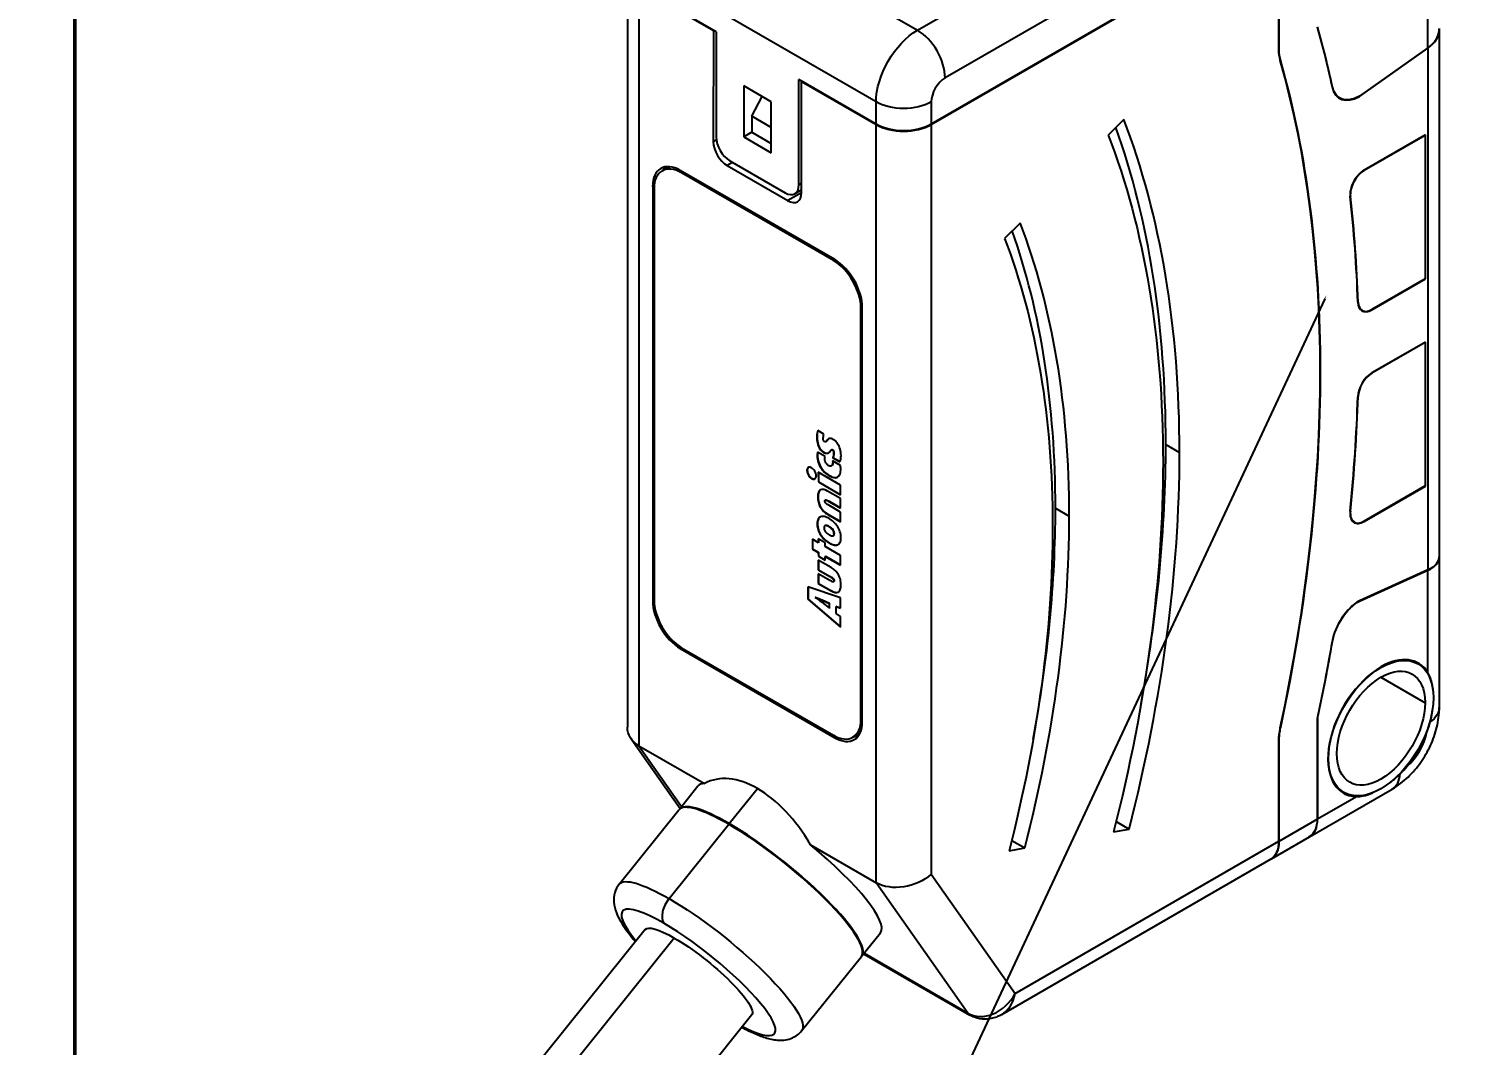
# Model space of a CAD drawing. Header units: millimetres. Extents: x -383313 to -161684, y -117025 to 99224.
# Drawn here: x -329335.4 to -329261.8, y 32424.1 to 32476.2 of the extents above; entities that cross this region are included whole.
import ezdxf
from ezdxf import colors
from ezdxf.entities.mleader import LeaderData, LeaderLine
from ezdxf.math import Vec2, Vec3

# ---------------------------------------------------------------- set-up
doc = ezdxf.new("R2010")
doc.units = ezdxf.units.MM
doc.header["$MEASUREMENT"] = 0
doc.layers.get('Defpoints').update_dxf_attribs({"color": 31})
for name, color, linetype in [('001__КОНСТРУКТИВ__размеры внутр.', 7, 'Continuous'), ('PV-2BB', 7, 'Continuous'), ('Робот', 30, 'Continuous')]:
    doc.layers.add(name, color=color, linetype=linetype)
doc.styles.add('PSTUDIO', font='arial.ttf')
doc.dimstyles.new('PS_TICK', dxfattribs={"dimscale": 100, "dimtxt": 2.5, "dimasz": 1, "dimexe": 2, "dimexo": 2, "dimgap": 1, "dimtad": 1, "dimdec": 0, "dimzin": 0, "dimdsep": 46, "dimtxsty": 'PSTUDIO', "dimblk": 'ARCHTICK', "dimcen": 2, "dimdle": 1.5, "dimse1": 1, "dimse2": 1, "dimadec": 0, "dimazin": 0, "dimtfac": 1, "dimtdec": 0, "dimtix": 1, "dimtmove": 1, "dimatfit": 3, "dimldrblk": 'ARCHTICK', "dimfxl": 1, "dimtolj": 1, "dimtzin": 0, "dimarcsym": 0})

# ---------------------------------------------------------------- blocks, each defined once
blk = doc.blocks.new('_ArchTick')
at = {"color": 0, "linetype": 'ByBlock', "const_width": 0.15}
blk.add_lwpolyline([(-0.5, -0.5), (0.5, 0.5)], dxfattribs=at)
blk = doc.blocks.new('*D251')
at = {"layer": '001__КОНСТРУКТИВ__размеры внутр.', "color": 0, "linetype": 'ByBlock', "lineweight": -2, "ltscale": 100, "transparency": 16777216}
for p, q in [((-329342.686, 32909.377), (-329342.686, 32129.355)), ((-328142.686, 32909.377), (-328142.686, 32129.355)), ((-327992.686, 32329.355), (-329492.686, 32329.355))]:
    blk.add_line(p, q, dxfattribs=at)
at = {"layer": 'Defpoints', "color": 0, "ltscale": 100, "transparency": 16777216}
for p in [(-329342.686, 33109.377), (-328142.686, 33109.377), (-329342.686, 32329.355)]:
    blk.add_point(p, dxfattribs=at)
at = {"layer": '001__КОНСТРУКТИВ__размеры внутр.', "color": 0, "lineweight": -2, "ltscale": 100, "transparency": 16777216, "xscale": 100, "yscale": 100, "zscale": 100, "rotation": 180}
blk.add_blockref('_ArchTick', (-329342.686, 32329.355), dxfattribs=at)
at = {"layer": '001__КОНСТРУКТИВ__размеры внутр.', "color": 0, "lineweight": -2, "ltscale": 100, "transparency": 16777216, "xscale": 100, "yscale": 100, "zscale": 100}
blk.add_blockref('_ArchTick', (-328142.686, 32329.355), dxfattribs=at)
at = {"layer": '001__КОНСТРУКТИВ__размеры внутр.', "color": 0, "ltscale": 100, "transparency": 16777216, "insert": (-328742.686, 32556.998), "char_height": 250, "attachment_point": 5, "style": 'PSTUDIO'}
blk.add_mtext('\\A1;1200', dxfattribs=at)
blk = doc.blocks.new('Робот ABB IRB660_3.15 (сверху)')
at = {"layer": 'Робот'}
blk.add_circle((0, 0), 3150, dxfattribs=at)
blk = doc.blocks.new('*U231')
at = {"layer": 'PV-2BB'}
for p, q in [((1321.006, 74.7, 1395.706), (1313.102, 66.796, 1379.898)), ((1324.149, 68.83, 1392.979), (1321.283, 74.563, 1395.846)), ((1322.783, 74.563, 1397.346), (1325.649, 68.83, 1394.479)), ((1321.046, 74.326, 1395.372), (1313.116, 66.396, 1379.512)), ((1321.046, 74.326, 1395.372), (1321.946, 72.527, 1394.473)), ((1321.983, 72.463, 1394.446), (1321.049, 74.33, 1395.379)), ((1321.946, 72.527, 1394.473), (1320.782, 71.364, 1392.146)), ((1321.946, 72.527, 1394.473), (1321.952, 72.524, 1394.476)), ((1321.983, 72.463, 1394.446), (1320.883, 71.363, 1392.246)), ((1319.216, 71.996, 1391.212), (1314.883, 67.663, 1382.546)), ((1319.216, 71.946, 1391.162), (1314.916, 67.646, 1382.562)), ((1319.253, 71.978, 1391.231), (1319.216, 71.996, 1391.212)), ((1319.549, 71.987, 1391.536), (1319.724, 71.9, 1391.623)), ((1321.749, 67.93, 1389.679), (1319.883, 71.663, 1391.546)), ((1321.716, 67.946, 1389.662), (1319.883, 71.613, 1391.496)), ((1319.916, 71.596, 1391.512), (1319.883, 71.613, 1391.496)), ((1321.916, 71.396, 1393.312), (1321.383, 70.863, 1392.246)), ((1322.249, 70.73, 1392.979), (1321.916, 71.396, 1393.312)), ((1320.855, 71.327, 1392.183), (1320.782, 71.364, 1392.146)), ((1320.782, 70.864, 1391.646), (1321.516, 69.397, 1390.913)), ((1320.916, 70.797, 1391.713), (1320.782, 70.864, 1391.646)), ((1320.883, 70.863, 1391.746), (1321.549, 69.53, 1391.079)), ((1321.383, 70.863, 1392.246), (1321.716, 70.196, 1391.912)), ((1321.583, 70.763, 1392.346), (1321.383, 70.863, 1392.246)), ((1321.749, 70.93, 1392.679), (1321.582, 70.764, 1392.346)), ((1321.582, 70.764, 1392.346), (1321.816, 70.296, 1392.112)), ((1321.716, 70.196, 1391.912), (1322.249, 70.73, 1392.979)), ((1321.749, 70.93, 1392.679), (1322.139, 70.951, 1393.09)), ((1321.983, 70.463, 1392.446), (1321.749, 70.93, 1392.679)), ((1321.849, 69.23, 1391.079), (1323.012, 70.394, 1393.406)), ((1321.883, 69.363, 1391.246), (1322.983, 70.463, 1393.446)), ((1323.916, 68.596, 1392.512), (1322.983, 70.463, 1393.446)), ((1323.019, 70.39, 1393.409), (1323.012, 70.394, 1393.406)), ((1323.012, 70.394, 1393.406), (1323.913, 68.593, 1392.506)), ((1321.849, 69.23, 1391.079), (1321.516, 69.397, 1390.913)), ((1321.88, 69.261, 1391.141), (1321.716, 69.343, 1391.059)), ((1321.949, 69.33, 1391.279), (1321.883, 69.363, 1391.246)), ((1323.916, 68.596, 1392.512), (1324.149, 68.83, 1392.979)), ((1325.649, 68.83, 1394.479), (1334.643, 64.333, 1398.976)), ((1315.983, 60.663, 1376.646), (1323.913, 68.593, 1392.506)), ((1323.919, 68.59, 1392.509), (1323.916, 68.596, 1392.512)), ((1321.716, 67.946, 1389.662), (1321.749, 67.93, 1389.679)), ((1325.149, 67.83, 1392.979), (1324.916, 67.596, 1392.512)), ((1334.643, 63.333, 1397.976), (1325.649, 67.83, 1393.479)), ((1314.916, 67.646, 1382.562), (1314.883, 67.663, 1382.546)), ((1324.913, 67.593, 1392.506), (1317.072, 59.752, 1376.824)), ((1324.916, 67.596, 1392.512), (1324.909, 67.6, 1392.509)), ((1324.913, 67.593, 1392.506), (1333.313, 63.393, 1396.706)), ((1334.243, 62.933, 1397.176), (1324.916, 67.596, 1392.512)), ((1313.048, 66.611, 1379.658), (1313.206, 64.995, 1378.201)), ((1314.883, 66.663, 1381.546), (1316.749, 62.93, 1379.679)), ((1314.916, 66.646, 1381.562), (1314.883, 66.663, 1381.546)), ((1314.916, 66.646, 1381.562), (1316.749, 62.98, 1379.729)), ((1317.416, 62.646, 1380.062), (1321.716, 66.946, 1388.662)), ((1317.416, 62.596, 1380.012), (1321.749, 66.93, 1388.679)), ((1321.749, 66.93, 1388.679), (1321.716, 66.946, 1388.662)), ((1313.116, 66.396, 1379.512), (1313.908, 64.813, 1378.721)), ((1313.116, 66.396, 1379.512), (1313.254, 64.987, 1378.241)), ((1319.727, 66.303, 1386.03), (1319.654, 66.451, 1386.105)), ((1311.308, 64.358, 1375.666), (1301.859, 65.907, 1367.766)), ((1319.047, 66.058, 1385.106), (1319.041, 66.062, 1385.102)), ((1319.229, 66.004, 1385.232), (1319.127, 65.901, 1385.028)), ((1319.127, 65.901, 1385.028), (1319.394, 65.366, 1384.76)), ((1319.133, 65.898, 1385.031), (1319.127, 65.901, 1385.028)), ((1319.232, 65.997, 1385.229), (1319.133, 65.898, 1385.031)), ((1319.133, 65.898, 1385.031), (1319.398, 65.369, 1384.767)), ((1319.496, 65.468, 1384.965), (1319.229, 66.004, 1385.232)), ((1319.515, 66.044, 1385.559), (1319.424, 66.226, 1385.65)), ((1319.536, 66.113, 1385.649), (1319.53, 66.116, 1385.646)), ((1319.641, 65.895, 1385.535), (1319.728, 65.719, 1385.448)), ((1319.647, 65.891, 1385.538), (1319.641, 65.895, 1385.535)), ((1319.647, 65.891, 1385.538), (1319.733, 65.721, 1385.453)), ((1319.693, 66.181, 1385.874), (1319.686, 66.184, 1385.87)), ((1319.707, 65.997, 1385.703), (1319.7, 66, 1385.7)), ((1319.069, 65.583, 1384.652), (1319.062, 65.587, 1384.648)), ((1319.113, 65.507, 1384.62), (1319.254, 65.226, 1384.48)), ((1319.12, 65.504, 1384.624), (1319.113, 65.507, 1384.62)), ((1319.12, 65.504, 1384.624), (1319.257, 65.229, 1384.486)), ((1319.356, 65.328, 1384.684), (1319.201, 65.638, 1384.839)), ((1319.539, 65.831, 1385.37), (1319.532, 65.834, 1385.366)), ((1319.7, 65.673, 1385.374), (1319.606, 65.862, 1385.468)), ((1311.746, 63.743, 1375.489), (1302.297, 65.292, 1367.59)), ((1311.311, 65.305, 1376.616), (1313.171, 65, 1378.171)), ((1318.42, 65.41, 1383.83), (1318.318, 65.308, 1383.626)), ((1318.318, 65.308, 1383.626), (1318.389, 65.164, 1383.554)), ((1318.324, 65.305, 1383.629), (1318.318, 65.308, 1383.626)), ((1318.423, 65.404, 1383.827), (1318.324, 65.305, 1383.629)), ((1318.324, 65.305, 1383.629), (1318.396, 65.161, 1383.557)), ((1318.389, 65.164, 1383.554), (1318.35, 65.124, 1383.474)), ((1318.396, 65.161, 1383.557), (1318.356, 65.121, 1383.477)), ((1318.396, 65.161, 1383.557), (1318.389, 65.164, 1383.554)), ((1318.492, 65.266, 1383.758), (1318.42, 65.41, 1383.83)), ((1318.531, 65.306, 1383.837), (1318.492, 65.266, 1383.758)), ((1318.498, 65.263, 1383.762), (1318.492, 65.266, 1383.758)), ((1318.534, 65.299, 1383.834), (1318.498, 65.263, 1383.762)), ((1318.613, 65.142, 1383.755), (1318.531, 65.306, 1383.837)), ((1318.574, 65.103, 1383.676), (1318.613, 65.142, 1383.755)), ((1318.674, 65.48, 1384.155), (1318.667, 65.484, 1384.151)), ((1318.793, 65.321, 1384.115), (1318.787, 65.325, 1384.111)), ((1318.957, 65.393, 1384.35), (1319.111, 65.083, 1384.195)), ((1318.963, 65.39, 1384.353), (1318.957, 65.393, 1384.35)), ((1318.963, 65.39, 1384.353), (1319.115, 65.087, 1384.202)), ((1319.214, 65.186, 1384.399), (1319.073, 65.467, 1384.54)), ((1319.111, 65.083, 1384.195), (1319.214, 65.186, 1384.399)), ((1319.254, 65.226, 1384.48), (1319.356, 65.328, 1384.684)), ((1319.394, 65.366, 1384.76), (1319.496, 65.468, 1384.965)), ((1313.185, 64.998, 1378.183), (1313.766, 64.903, 1378.669)), ((1317.841, 64.994, 1382.835), (1317.711, 64.864, 1382.575)), ((1317.711, 64.864, 1382.575), (1318.01, 63.982, 1381.992)), ((1317.718, 64.86, 1382.578), (1317.711, 64.864, 1382.575)), ((1317.845, 64.988, 1382.833), (1317.718, 64.86, 1382.578)), ((1317.718, 64.86, 1382.578), (1318.014, 63.986, 1382.001)), ((1318.318, 64.29, 1382.608), (1317.841, 64.994, 1382.835)), ((1318.167, 64.942, 1383.109), (1318.065, 64.84, 1382.904)), ((1318.065, 64.84, 1382.904), (1318.219, 64.531, 1382.75)), ((1318.071, 64.836, 1382.908), (1318.065, 64.84, 1382.904)), ((1318.17, 64.935, 1383.106), (1318.071, 64.836, 1382.908)), ((1318.071, 64.836, 1382.908), (1318.226, 64.528, 1382.753)), ((1318.307, 64.662, 1382.969), (1318.167, 64.942, 1383.109)), ((1318.309, 65.085, 1383.394), (1318.207, 64.982, 1383.189)), ((1318.207, 64.982, 1383.189), (1318.347, 64.702, 1383.049)), ((1318.214, 64.979, 1383.192), (1318.207, 64.982, 1383.189)), ((1318.313, 65.078, 1383.391), (1318.214, 64.979, 1383.192)), ((1318.214, 64.979, 1383.192), (1318.354, 64.698, 1383.052)), ((1318.464, 64.776, 1383.239), (1318.309, 65.085, 1383.394)), ((1318.35, 65.124, 1383.474), (1318.431, 64.961, 1383.392)), ((1318.356, 65.121, 1383.477), (1318.35, 65.124, 1383.474)), ((1318.356, 65.121, 1383.477), (1318.435, 64.964, 1383.399)), ((1318.431, 64.961, 1383.392), (1318.471, 65, 1383.472)), ((1318.471, 65, 1383.472), (1318.657, 64.629, 1383.286)), ((1318.478, 64.997, 1383.475), (1318.471, 65, 1383.472)), ((1318.478, 64.997, 1383.475), (1318.66, 64.632, 1383.293)), ((1318.759, 64.731, 1383.491), (1318.574, 65.103, 1383.676)), ((1318.842, 65.065, 1383.907), (1318.835, 65.069, 1383.904)), ((1318.878, 65.072, 1383.95), (1318.872, 65.075, 1383.947)), ((1325.493, 64.952, 1390.446), (1325.049, 65.072, 1390.121)), ((1317.87, 64.745, 1382.615), (1317.864, 64.748, 1382.612)), ((1317.951, 64.599, 1382.55), (1317.864, 64.748, 1382.612)), ((1317.957, 64.596, 1382.553), (1317.87, 64.745, 1382.615)), ((1317.932, 64.58, 1382.512), (1318.008, 64.383, 1382.391)), ((1318.053, 64.428, 1382.481), (1317.951, 64.599, 1382.55)), ((1317.957, 64.596, 1382.553), (1317.951, 64.599, 1382.55)), ((1318.06, 64.425, 1382.485), (1317.957, 64.596, 1382.553)), ((1318.008, 64.383, 1382.391), (1318.053, 64.428, 1382.481)), ((1318.015, 64.38, 1382.395), (1318.06, 64.425, 1382.485)), ((1318.06, 64.425, 1382.485), (1318.053, 64.428, 1382.481)), ((1318.226, 64.528, 1382.753), (1318.219, 64.531, 1382.75)), ((1318.354, 64.698, 1383.052), (1318.347, 64.702, 1383.049)), ((1318.365, 64.579, 1382.944), (1318.358, 64.582, 1382.941)), ((1318.657, 64.629, 1383.286), (1318.759, 64.731, 1383.491)), ((1312.063, 64.251, 1376.313), (1313.923, 63.946, 1377.868)), ((1318.015, 64.38, 1382.395), (1318.008, 64.383, 1382.391)), ((1318.01, 63.982, 1381.992), (1318.12, 64.092, 1382.211)), ((1318.078, 64.202, 1382.28), (1318.149, 64.273, 1382.423)), ((1318.12, 64.092, 1382.211), (1318.078, 64.202, 1382.28)), ((1318.149, 64.273, 1382.423), (1318.208, 64.18, 1382.388)), ((1318.156, 64.27, 1382.426), (1318.149, 64.273, 1382.423)), ((1318.156, 64.27, 1382.426), (1318.211, 64.183, 1382.393)), ((1318.208, 64.18, 1382.388), (1318.318, 64.29, 1382.608)), ((1328.455, 64.156, 1392.611), (1328.011, 64.275, 1392.286)), ((1313.938, 63.934, 1377.873), (1313.928, 63.936, 1377.864)), ((1313.938, 63.943, 1377.881), (1314.818, 63.799, 1378.617)), ((1332, 62.08, 1394.08), (1333.313, 63.393, 1396.706)), ((1332.006, 62.077, 1394.083), (1333.319, 63.39, 1396.709)), ((1312.341, 61.534, 1373.875), (1302.892, 63.083, 1365.976)), ((1316.786, 62.911, 1379.698), (1316.749, 62.93, 1379.679)), ((1317.083, 62.606, 1379.689), (1317.257, 62.519, 1379.776)), ((1317.416, 62.646, 1380.062), (1317.449, 62.63, 1380.079)), ((1315.19, 62.248, 1377.438), (1315.983, 60.663, 1376.646)), ((1331.906, 61.929, 1393.835), (1331.909, 61.923, 1393.832)), ((1332.003, 62.083, 1394.087), (1332.006, 62.077, 1394.083)), ((1323.149, 61.33, 1384.479), (1323.316, 60.996, 1384.312)), ((1332.574, 60.726, 1393.3), (1332.578, 60.717, 1393.296)), ((1313.083, 60.464, 1373.547), (1314.943, 60.159, 1375.102)), ((1316.279, 57.64, 1373.919), (1315.983, 60.663, 1376.646)), ((1332.561, 60.531, 1393.092), (1332.595, 60.464, 1393.059)), ((1334.715, 59.395, 1394.11), (1335.919, 60.599, 1396.517)), ((1314.958, 60.157, 1375.114), (1315.538, 60.061, 1375.599)), ((1315.013, 60.147, 1375.161), (1316.298, 57.579, 1373.876)), ((1315.026, 60.145, 1375.172), (1316.279, 57.64, 1373.919)), ((1325.816, 59.996, 1385.812), (1325.983, 59.663, 1385.646)), ((1332.962, 60.134, 1393.096), (1332.965, 60.128, 1393.093)), ((1332.965, 60.128, 1393.093), (1334.712, 59.392, 1394.104)), ((1334.715, 59.395, 1394.11), (1332.968, 60.131, 1393.099)), ((1317.072, 59.752, 1376.824), (1317.344, 56.982, 1374.326)), ((1334.712, 59.392, 1394.104), (1329.254, 53.934, 1383.188)), ((1335.118, 59.384, 1394.502), (1329.595, 53.861, 1383.456)), ((1331.758, 59.244, 1391.003), (1331.755, 59.251, 1391.006)), ((1332.273, 59.273, 1391.546), (1332.276, 59.266, 1391.542)), ((1333.749, 58.53, 1392.279), (1332.276, 59.266, 1391.542)), ((1333.759, 58.53, 1392.289), (1332.28, 59.27, 1391.549)), ((1335.106, 59.373, 1394.479), (1335.108, 59.375, 1394.483)), ((1318.73, 58.585, 1377.315), (1319.043, 58.331, 1377.374)), ((1318.885, 58.646, 1377.531), (1319.043, 58.331, 1377.374)), ((1333.749, 58.53, 1392.279), (1332.249, 57.03, 1389.279)), ((1332.253, 57.023, 1389.276), (1333.759, 58.53, 1392.289)), ((1333.746, 58.536, 1392.282), (1333.749, 58.53, 1392.279)), ((1333.749, 58.53, 1392.279), (1333.753, 58.533, 1392.286)), ((1329.386, 57.966, 1387.352), (1329.389, 57.96, 1387.349)), ((1330.777, 57.839, 1388.616), (1330.774, 57.846, 1388.62)), ((1330.788, 58.006, 1388.794), (1330.792, 57.999, 1388.791)), ((1330.958, 57.676, 1388.633), (1330.961, 57.669, 1388.63)), ((1330.958, 57.676, 1388.633), (1330.964, 57.672, 1388.636)), ((1330.961, 57.669, 1388.63), (1332.253, 57.023, 1389.276)), ((1332.249, 57.03, 1389.279), (1330.964, 57.672, 1388.636)), ((1323.383, 53.756, 1377.139), (1316.874, 57.01, 1373.884)), ((1317.344, 56.982, 1374.326), (1323.716, 53.796, 1377.512)), ((1320.817, 56.89, 1377.707), (1321.13, 56.636, 1377.766)), ((1320.973, 56.951, 1377.924), (1321.13, 56.636, 1377.766)), ((1329.804, 57.012, 1386.816), (1329.801, 57.018, 1386.819)), ((1330.294, 57.012, 1387.306), (1330.298, 57.006, 1387.303)), ((1331.583, 56.363, 1387.946), (1330.298, 57.006, 1387.303)), ((1331.593, 56.363, 1387.956), (1330.301, 57.009, 1387.31)), ((1332.249, 57.03, 1389.279), (1332.253, 57.023, 1389.276)), ((1331.583, 56.363, 1387.946), (1330.083, 54.863, 1384.946)), ((1330.086, 54.856, 1384.942), (1331.593, 56.363, 1387.956)), ((1331.579, 56.37, 1387.949), (1331.583, 56.363, 1387.946)), ((1331.583, 56.363, 1387.946), (1331.586, 56.366, 1387.952)), ((1328.463, 55.958, 1384.421), (1328.466, 55.952, 1384.418)), ((1328.423, 55.766, 1384.189), (1328.419, 55.773, 1384.192)), ((1328.603, 55.603, 1384.206), (1328.606, 55.596, 1384.202)), ((1328.603, 55.603, 1384.206), (1328.61, 55.6, 1384.209)), ((1328.606, 55.596, 1384.202), (1330.086, 54.856, 1384.942)), ((1330.083, 54.863, 1384.946), (1328.61, 55.6, 1384.209)), ((1323.716, 53.796, 1377.512), (1324.766, 54.846, 1379.611)), ((1323.723, 53.793, 1377.516), (1324.772, 54.842, 1379.615)), ((1324.769, 54.849, 1379.618), (1324.772, 54.842, 1379.615)), ((1324.943, 54.962, 1379.905), (1324.944, 54.959, 1379.903)), ((1326.773, 54.92, 1381.693), (1326.776, 54.914, 1381.69)), ((1327.684, 54.856, 1382.54), (1327.687, 54.85, 1382.537)), ((1327.687, 54.85, 1382.537), (1329.25, 53.931, 1383.181)), ((1329.254, 53.934, 1383.188), (1327.691, 54.853, 1382.544)), ((1330.083, 54.863, 1384.946), (1330.086, 54.856, 1384.942)), ((1325.693, 54.383, 1380.076), (1324.643, 53.333, 1377.976)), ((1325.699, 54.379, 1380.078), (1324.649, 53.33, 1377.979)), ((1325.696, 54.385, 1380.081), (1325.699, 54.379, 1380.078)), ((1324.309, 53.292, 1377.602), (1323.389, 53.752, 1377.142)), ((1323.723, 53.793, 1377.516), (1324.643, 53.333, 1377.976)), ((1325.476, 53.776, 1379.252), (1325.483, 53.763, 1379.246)), ((1329.59, 53.856, 1383.446), (1328.023, 52.289, 1380.312)), ((1328.18, 52.86, 1381.041), (1329.25, 53.931, 1383.181)), ((1329.596, 53.862, 1383.457), (1329.598, 53.864, 1383.462)), ((1327.283, 53.663, 1380.946), (1327.816, 52.596, 1380.412)), ((1324.316, 53.289, 1377.605), (1326.316, 52.289, 1378.605)), ((1324.649, 53.33, 1377.979), (1325.588, 52.86, 1378.448)), ((1325.399, 53.143, 1378.542), (1325.406, 53.13, 1378.535)), ((1328.086, 53.143, 1381.229), (1328.093, 53.13, 1381.222)), ((1325.935, 52.597, 1378.532), (1325.921, 52.604, 1378.525)), ((1328.103, 52.604, 1380.707), (1328.096, 52.597, 1380.693))]:
    blk.add_line(p, q, dxfattribs=at)
at = {"layer": 'PV-2BB', "extrusion": (-0.57735, -0.57735, 0.57735)}
for centre, major_axis, ratio, start_param, end_param in [((1319.549, 71.33, 1390.879), (0, 0.707, 0.707), 0.57735, -0.785398, 0.785398), ((1319.549, 71.28, 1390.829), (0, 0.707, 0.707), 0.57735, -0.785398, 0.785398), ((1319.749, 71.23, 1390.979), (0, 0.707, 0.707), 0.57735, 0.213756, 0.378312), ((1320.949, 71.03, 1391.979), (0, -0.354, -0.354), 0.57735, -2.356194, -0.785398), ((1321.049, 71.03, 1392.079), (0, -0.354, -0.354), 0.57735, -2.356194, -0.785398), ((1321.682, 69.564, 1391.246), (0, -0.354, -0.354), 0.57735, -0.785398, 0.785398), ((1321.716, 69.696, 1391.412), (0, -0.354, -0.354), 0.57735, -0.785398, 0.785398), ((1325.316, 68.496, 1393.812), (0, 0.707, 0.707), 0.57735, -2.356194, -0.785398), ((1324.579, 68.26, 1392.839), (0.707, -0.707), 0.57735, -2.356194, -0.785398), ((1321.383, 67.613, 1388.996), (0, 0.707, 0.707), 0.57735, -2.356194, -0.785398), ((1321.416, 67.596, 1389.012), (0, 0.707, 0.707), 0.57735, -2.356194, -0.785398), ((1325.483, 67.663, 1393.146), (-0.354, 0, -0.354), 0.57735, -2.356194, -0.785398), ((1315.216, 66.996, 1382.212), (0, -0.707, -0.707), 0.57735, -2.356194, -0.785398), ((1315.249, 66.98, 1382.229), (0, -0.707, -0.707), 0.57735, -2.356194, -0.785398), ((1311.825, 62.946, 1374.77), (-0.738, 2.017, 1.279), 0.211325, -0.938882, 0.795399), ((1314.057, 62.58, 1376.636), (-0.886, 2.421, 1.535), 0.211325, -0.938882, 0), ((1314.071, 62.577, 1376.649), (-0.886, 2.421, 1.535), 0.211325, -0.938882, 0.015418), ((1314.071, 62.577, 1376.649), (-0.88, 2.405, 1.524), 0.211325, -0.938882, -0.2028), ((1314.652, 62.482, 1377.134), (-0.886, 2.421, 1.535), 0.211325, -0.242762, 0), ((1313.663, 62.644, 1376.307), (-0.322, -2.125, -2.447), 0.565741, -3.786473, -3.090353), ((1303.483, 71.163, 1374.646), (20.86, 0, 20.86), 0.57735, -0.785398, -0.458058), ((1303.649, 70.83, 1374.479), (20.86, 0, 20.86), 0.57735, -0.785398, -0.436332), ((1312.085, 64.023, 1376.108), (-0.354, 0, -0.354), 0.57735, -1.832596, -0.261799), ((1311.825, 62.946, 1374.77), (0.738, -2.017, -1.279), 0.211325, -0.795399, 2.202711), ((1303.483, 71.163, 1374.646), (23.688, 0, 23.688), 0.57735, -0.785398, -0.455464), ((1303.649, 70.83, 1374.479), (23.688, 0, 23.688), 0.57735, -0.785398, -0.436332), ((1314.057, 62.58, 1376.636), (0.886, -2.421, -1.535), 0.211325, 0, 2.202711), ((1314.071, 62.577, 1376.649), (0.886, -2.421, -1.535), 0.211325, -0.015418, 2.202711), ((1314.071, 62.577, 1376.649), (0.88, -2.405, -1.524), 0.211325, 0.2028, 2.202711), ((1313.663, 62.644, 1376.307), (-0.322, -2.125, -2.447), 0.565741, 1.800592, 2.496712), ((1317.083, 63.313, 1380.396), (0, -0.707, -0.707), 0.57735, -0.785398, 0.785398), ((1317.083, 63.263, 1380.346), (0, -0.707, -0.707), 0.57735, -0.785398, 0.785398), ((1317.283, 63.163, 1380.446), (0, -0.707, -0.707), 0.57735, -0.378312, -0.213756), ((1314.652, 62.482, 1377.134), (0.886, -2.421, -1.535), 0.211325, 0, 1.50659), ((1303.649, 70.83, 1374.479), (27.294, 0, 27.294), 0.57735, -1.060123, -0.510674), ((1303.716, 70.796, 1374.512), (27.231, 0, 27.231), 0.57735, -0.785398, -0.510674), ((1303.649, 70.83, 1374.479), (28.284, 0, 28.284), 0.57735, -0.566036, -0.510674), ((1303.483, 71.163, 1374.646), (20.86, 0, 20.86), 0.57735, -1.019572, -0.785398), ((1303.649, 70.83, 1374.479), (20.86, 0, 20.86), 0.57735, -1.117011, -0.785398), ((1333.302, 60.464, 1393.766), (-0.714, 0, -0.714), 0.57735, -0.566036, 0.785947), ((1303.483, 71.163, 1374.646), (23.688, 0, 23.688), 0.57735, -1.018807, -0.785398), ((1303.649, 70.83, 1374.479), (23.688, 0, 23.688), 0.57735, -1.117011, -0.785398), ((1303.649, 70.83, 1374.479), (28.277, 0, 28.277), 0.57735, -0.748353, -0.661626), ((1303.646, 70.836, 1374.482), (28.284, 0, 28.284), 0.57735, -0.748353, -0.661626), ((1303.649, 70.83, 1374.479), (28.284, 0, 28.284), 0.57735, -0.748353, -0.661626), ((1332.11, 59.1, 1391.209), (-0.361, 0, -0.361), 0.57735, -2.356194, -0.661626), ((1332.106, 59.106, 1391.212), (-0.354, 0, -0.354), 0.57735, -0.775448, -0.661626), ((1332.11, 59.1, 1391.209), (-0.354, 0, -0.354), 0.57735, -2.356194, -0.661626), ((1334.378, 60.059, 1394.437), (0.75, -0.661, 0.088), 0.636966, -0.854246, -0.101831), ((1334.404, 60.084, 1394.488), (0.707, -0.707), 0.57735, -0.032982, -0.018462), ((1303.716, 70.796, 1374.512), (27.231, 0, 27.231), 0.57735, -1.060123, -0.785398), ((1331.131, 57.839, 1388.97), (-0.361, 0, -0.361), 0.57735, -0.748353, 0.785398), ((1331.131, 57.839, 1388.97), (-0.354, 0, -0.354), 0.57735, -0.748353, 0.785398), ((1331.128, 57.846, 1388.973), (-0.354, 0, -0.354), 0.57735, -0.748353, 0), ((1331.128, 57.846, 1388.973), (-0.361, 0, -0.361), 0.57735, 0.013865, 0.785398), ((1317.01, 57.649, 1374.659), (-0.723, -0.025, -0.748), 0.784358, -0.022649, 1.548148), ((1330.131, 56.839, 1386.97), (-0.361, 0, -0.361), 0.57735, -2.356194, -0.822444), ((1330.131, 56.839, 1386.97), (-0.354, 0, -0.354), 0.57735, -2.356194, -0.822444), ((1317.01, 57.649, 1374.659), (-0.277, -0.548, -0.825), 0.703066, 0.240931, 1.026329), ((1303.649, 70.83, 1374.479), (28.277, 0, 28.277), 0.57735, -0.909171, -0.822444), ((1303.649, 70.83, 1374.479), (28.284, 0, 28.284), 0.57735, -0.909171, -0.822444), ((1328.776, 55.766, 1384.542), (-0.361, 0, -0.361), 0.57735, -0.909171, 0.785398), ((1328.773, 55.773, 1384.546), (-0.354, 0, -0.354), 0.57735, -0.775448, 0), ((1328.776, 55.766, 1384.542), (-0.354, 0, -0.354), 0.57735, -0.909171, 0.785398), ((1328.773, 55.773, 1384.546), (-0.361, 0, -0.361), 0.57735, 0.013865, 0.785398), ((1303.649, 70.83, 1374.479), (28.284, 0, 28.284), 0.57735, -1.060123, -1.004761), ((1327.354, 54.516, 1381.87), (-0.714, 0, -0.714), 0.57735, -2.356743, -1.004761), ((1326.749, 53.13, 1379.879), (-1.358, 0, -1.358), 0.57735, -2.356194, 0.301992), ((1323.389, 54.46, 1377.849), (0, -0.707, -0.707), 0.57735, -0.007071, 0.785398), ((1326.743, 53.143, 1379.886), (-1.344, 0, -1.344), 0.57735, -0.780149, 0), ((1326.743, 53.143, 1379.886), (1.344, 0, 1.344), 0.57735, 0, 0.780149), ((1326.749, 53.13, 1379.879), (1.358, 0, 1.358), 0.57735, -0.301992, 0.785398), ((1328.917, 54.597, 1383.514), (0.671, -0.742, -0.071), 0.510483, -0.741134, 0.011282), ((1324.316, 53.996, 1378.312), (0, -0.707, -0.707), 0.57735, -0.007071, 0.785398), ((1326.743, 53.143, 1379.886), (-1.358, 0, -1.358), 0.57735, 0.007366, 0.637352), ((1326.743, 53.143, 1379.886), (1.358, 0, 1.358), 0.57735, -0.637352, -0.007366), ((1326.316, 52.996, 1379.312), (0, -0.707, -0.707), 0.57735, 0, 0.697437), ((1326.749, 53.13, 1379.879), (1.358, 0, 1.358), 0.57735, -1.838105, -1.303488), ((1326.983, 52.663, 1379.646), (0.707, 0, 0.707), 0.57735, -2.102663, -1.03893)]:
    blk.add_ellipse(centre, major_axis=major_axis, ratio=ratio, start_param=start_param, end_param=end_param, dxfattribs=at)
at = {"layer": 'PV-2BB', "extrusion": (0.57735, 0.57735, -0.57735)}
for centre, major_axis, ratio, start_param, end_param in [((1325.149, 68.33, 1393.479), (1.061, 0, 1.061), 0.57735, -2.356194, -0.785398), ((1324.816, 68.496, 1393.312), (-0.707, 0.707), 0.57735, -2.356194, -0.785398), ((1324.583, 68.263, 1392.846), (-0.707, 0.707), 0.57735, -2.356194, -0.785398), ((1324.579, 68.26, 1392.839), (-0.7, 0.7), 0.57735, -2.356194, -0.785398), ((1313.872, 66.152, 1380.024), (0.817, -0.564, 0.252), 0.697902, -3.709731, -2.924333), ((1312.197, 62.885, 1375.081), (-0.886, 2.421, 1.535), 0.211325, 0, 0.938882), ((1303.649, 70.83, 1374.479), (-20.435, 0, -20.435), 0.57735, -2.70526, -2.356194), ((1311.825, 62.946, 1374.77), (-0.517, 1.412, 0.895), 0.211325, 0, 0.938882), ((1312.197, 62.885, 1375.081), (0.886, -2.421, -1.535), 0.211325, -2.202711, 0), ((1303.649, 70.83, 1374.479), (-23.264, 0, -23.264), 0.57735, -2.70526, -2.356194), ((1311.825, 62.946, 1374.77), (0.517, -1.412, -0.895), 0.211325, -2.202711, 0), ((1332.933, 61.613, 1394.547), (0.99, 0, 0.99), 0.57735, -2.630919, -2.356194), ((1333, 61.58, 1394.58), (1.054, 0, 1.054), 0.57735, -2.630919, -2.356194), ((1303.649, 70.83, 1374.479), (-28.277, 0, -28.277), 0.57735, -2.630953, -2.575557), ((1303.649, 70.83, 1374.479), (-20.435, 0, -20.435), 0.57735, -2.356194, -2.024582), ((1333.302, 60.464, 1393.766), (-0.707, 0, -0.707), 0.57735, -0.785398, 0.566036), ((1316.739, 60.419, 1377.158), (0.817, -0.564, 0.252), 0.697902, 1.002658, 2.573454), ((1303.649, 70.83, 1374.479), (-23.264, 0, -23.264), 0.57735, -2.356194, -2.024582), ((1334.382, 60.062, 1394.444), (0.75, -0.661, 0.088), 0.636966, 0.101831, 0.854246), ((1316.651, 57.579, 1374.23), (-0.354, 0, -0.354), 0.57735, -0.000018, 0.261799), ((1325.699, 54.379, 1380.078), (0.99, 0, 0.99), 0.57735, -2.356194, -2.08147), ((1325.766, 54.346, 1380.111), (1.054, 0, 1.054), 0.57735, -2.356194, -2.08147), ((1303.649, 70.83, 1374.479), (-28.277, 0, -28.277), 0.57735, -2.136832, -2.081436), ((1327.354, 54.516, 1381.87), (0.707, 0, 0.707), 0.57735, -2.136832, -0.785398), ((1326.749, 53.13, 1379.879), (1.344, 0, 1.344), 0.57735, -2.356194, 0.785398), ((1323.383, 54.463, 1377.846), (0, -0.707, -0.707), 0.57735, -0.785398, 0), ((1326.749, 53.13, 1379.879), (-1.344, 0, -1.344), 0.57735, -2.356194, 0.785398), ((1326.749, 53.13, 1379.879), (1.131, 0, 1.131), 0.57735, -2.356194, 0.785398), ((1328.92, 54.601, 1383.521), (0.671, -0.742, -0.071), 0.510483, -0.011282, 0.741134), ((1328.895, 54.575, 1383.47), (0.707, -0.707), 0.57735, 0.018462, 0.032982), ((1326.749, 53.13, 1379.879), (-1.131, 0, -1.131), 0.57735, -2.356194, 0.785398), ((1324.309, 54, 1378.309), (0, -0.707, -0.707), 0.57735, -0.785398, 0), ((1327.316, 52.996, 1380.312), (0.707, -0.707), 0.57735, 0, 0.697437)]:
    blk.add_ellipse(centre, major_axis=major_axis, ratio=ratio, start_param=start_param, end_param=end_param, dxfattribs=at)
at = {"layer": 'PV-2BB'}
for points, knots in [([(1319.151, 66.172, 1385.323), (1319.151, 66.172, 1385.323), (1319.136, 66.202, 1385.338), (1319.095, 66.247, 1385.342), (1319.034, 66.238, 1385.272), (1319.01, 66.159, 1385.169), (1319.026, 66.09, 1385.117), (1319.041, 66.062, 1385.102)], [0.1299318, 0.1299318, 0.1299318, 0.1299318, 0.1328426, 0.3176096, 0.5034813, 0.6860897, 0.8700682, 0.8700682, 0.8700682, 0.8700682]), ([(1319.099, 66.232, 1385.331), (1319.08, 66.241, 1385.32), (1319.041, 66.234, 1385.274), (1319.016, 66.156, 1385.172), (1319.033, 66.087, 1385.12), (1319.047, 66.058, 1385.106)], [0.3249623, 0.3249623, 0.3249623, 0.3249623, 0.5034813, 0.6860897, 0.8700682, 0.8700682, 0.8700682, 0.8700682]), ([(1319.654, 66.451, 1386.105), (1319.599, 66.435, 1386.034), (1319.528, 66.381, 1385.909), (1319.491, 66.235, 1385.726), (1319.513, 66.149, 1385.662), (1319.53, 66.116, 1385.646)], [0.0674586, 0.0674586, 0.0674586, 0.0674586, 0.5522232, 0.7487021, 0.9340376, 0.9340376, 0.9340376, 0.9340376]), ([(1319.656, 66.447, 1386.103), (1319.603, 66.43, 1386.033), (1319.534, 66.376, 1385.91), (1319.497, 66.232, 1385.729), (1319.52, 66.146, 1385.666), (1319.536, 66.113, 1385.649)], [0.0803604, 0.0803604, 0.0803604, 0.0803604, 0.5522232, 0.7487021, 0.9340376, 0.9340376, 0.9340376, 0.9340376]), ([(1319.658, 66.212, 1385.87), (1319.641, 66.246, 1385.887), (1319.689, 66.288, 1385.977), (1319.716, 66.3, 1386.015), (1319.727, 66.303, 1386.03)], [0.0192308, 0.0192308, 0.0192308, 0.0192308, 0.6404837, 0.9807692, 0.9807692, 0.9807692, 0.9807692]), ([(1319.041, 66.062, 1385.102), (1319.055, 66.033, 1385.088), (1319.096, 65.987, 1385.083), (1319.158, 65.994, 1385.152), (1319.182, 66.074, 1385.256), (1319.166, 66.143, 1385.309), (1319.151, 66.172, 1385.323)], [0.1299318, 0.1299318, 0.1299318, 0.1299318, 0.3157453, 0.5014268, 0.6868505, 0.8700682, 0.8700682, 0.8700682, 0.8700682]), ([(1319.424, 66.226, 1385.65), (1319.401, 66.218, 1385.619), (1319.36, 66.183, 1385.543), (1319.318, 66.09, 1385.408), (1319.318, 65.97, 1385.288), (1319.347, 65.862, 1385.209), (1319.385, 65.775, 1385.159), (1319.43, 65.696, 1385.126), (1319.49, 65.621, 1385.111), (1319.569, 65.579, 1385.148), (1319.646, 65.604, 1385.249), (1319.684, 65.647, 1385.331), (1319.7, 65.673, 1385.374)], [0.0320398, 0.0320398, 0.0320398, 0.0320398, 0.1315915, 0.239456, 0.3542651, 0.4211102, 0.500021, 0.5772875, 0.642423, 0.7536809, 0.8611559, 0.9680342, 0.9680342, 0.9680342, 0.9680342]), ([(1319.426, 66.221, 1385.648), (1319.406, 66.213, 1385.618), (1319.366, 66.178, 1385.544), (1319.325, 66.087, 1385.412), (1319.325, 65.967, 1385.292), (1319.354, 65.858, 1385.212), (1319.391, 65.771, 1385.163), (1319.436, 65.693, 1385.129), (1319.484, 65.634, 1385.118), (1319.516, 65.61, 1385.127), (1319.531, 65.602, 1385.134)], [0.0382206, 0.0382206, 0.0382206, 0.0382206, 0.1315915, 0.239456, 0.3542651, 0.4211102, 0.500021, 0.5772875, 0.642423, 0.6997284, 0.6997284, 0.6997284, 0.6997284]), ([(1319.487, 65.882, 1385.369), (1319.483, 65.89, 1385.373), (1319.479, 65.899, 1385.378), (1319.476, 65.909, 1385.385), (1319.473, 65.918, 1385.391), (1319.471, 65.928, 1385.399), (1319.469, 65.938, 1385.407), (1319.467, 65.948, 1385.415), (1319.466, 65.957, 1385.423), (1319.466, 65.967, 1385.432), (1319.465, 65.976, 1385.441), (1319.466, 65.985, 1385.451), (1319.467, 65.992, 1385.46), (1319.47, 66.006, 1385.476), (1319.476, 66.018, 1385.494), (1319.486, 66.027, 1385.513), (1319.494, 66.034, 1385.528), (1319.503, 66.04, 1385.543), (1319.515, 66.044, 1385.559)], [0, 0, 0, 0, 0.125, 0.125, 0.125, 0.25, 0.25, 0.25, 0.375, 0.375, 0.375, 0.5, 0.5, 0.5, 0.75, 0.75, 0.75, 1, 1, 1, 1]), ([(1319.606, 65.862, 1385.468), (1319.588, 65.839, 1385.427), (1319.57, 65.828, 1385.398), (1319.552, 65.829, 1385.381), (1319.541, 65.829, 1385.37), (1319.53, 65.834, 1385.364), (1319.517, 65.844, 1385.361), (1319.505, 65.854, 1385.359), (1319.495, 65.866, 1385.361), (1319.487, 65.882, 1385.369)], [0, 0, 0, 0, 0.5, 0.5, 0.5, 0.75, 0.75, 0.75, 1, 1, 1, 1]), ([(1319.53, 66.116, 1385.646), (1319.557, 66.061, 1385.618), (1319.624, 66.004, 1385.627), (1319.679, 66.01, 1385.689), (1319.72, 65.992, 1385.712), (1319.724, 65.943, 1385.667), (1319.693, 65.911, 1385.605), (1319.664, 65.897, 1385.561), (1319.641, 65.895, 1385.535)], [0.0687393, 0.0687393, 0.0687393, 0.0687393, 0.3869993, 0.5116322, 0.5945143, 0.6473647, 0.7242229, 0.9317539, 0.9317539, 0.9317539, 0.9317539]), ([(1319.707, 65.997, 1385.703), (1319.714, 65.993, 1385.707), (1319.727, 65.982, 1385.709), (1319.731, 65.94, 1385.67), (1319.7, 65.908, 1385.608), (1319.671, 65.894, 1385.564), (1319.647, 65.891, 1385.538)], [0.5418492, 0.5418492, 0.5418492, 0.5418492, 0.5945143, 0.6473647, 0.7242229, 0.9317539, 0.9317539, 0.9317539, 0.9317539]), ([(1319.728, 65.719, 1385.448), (1319.759, 65.727, 1385.486), (1319.814, 65.755, 1385.569), (1319.87, 65.837, 1385.707), (1319.883, 65.937, 1385.82), (1319.867, 66.02, 1385.887), (1319.843, 66.078, 1385.921), (1319.815, 66.126, 1385.941), (1319.779, 66.164, 1385.943), (1319.736, 66.179, 1385.914), (1319.696, 66.174, 1385.871), (1319.666, 66.196, 1385.862), (1319.658, 66.212, 1385.87)], [0.0403757, 0.0403757, 0.0403757, 0.0403757, 0.2171553, 0.3679049, 0.4972064, 0.5609019, 0.6298248, 0.6900015, 0.7389131, 0.8241842, 0.8989212, 0.9576493, 0.9576493, 0.9576493, 0.9576493]), ([(1319.771, 66.164, 1385.935), (1319.761, 66.168, 1385.929), (1319.736, 66.175, 1385.911), (1319.712, 66.172, 1385.884), (1319.695, 66.18, 1385.874), (1319.693, 66.181, 1385.874)], [0.774105, 0.774105, 0.774105, 0.774105, 0.8241842, 0.8989212, 0.9070838, 0.9070838, 0.9070838, 0.9070838]), ([(1318.955, 64.909, 1383.864), (1318.965, 64.92, 1383.885), (1318.983, 64.943, 1383.926), (1319.007, 65, 1384.007), (1319.014, 65.091, 1384.106), (1318.989, 65.212, 1384.201), (1318.941, 65.327, 1384.269), (1318.88, 65.429, 1384.31), (1318.809, 65.503, 1384.312), (1318.745, 65.523, 1384.268), (1318.699, 65.51, 1384.209), (1318.678, 65.494, 1384.172), (1318.667, 65.484, 1384.151)], [0.0700735, 0.0700735, 0.0700735, 0.0700735, 0.1316666, 0.1868375, 0.2876735, 0.3898374, 0.5002411, 0.6103811, 0.7124393, 0.8132257, 0.8684068, 0.9299265, 0.9299265, 0.9299265, 0.9299265]), ([(1318.794, 65.503, 1384.297), (1318.777, 65.511, 1384.288), (1318.746, 65.518, 1384.264), (1318.706, 65.507, 1384.213), (1318.684, 65.491, 1384.175), (1318.674, 65.48, 1384.155)], [0.7402386, 0.7402386, 0.7402386, 0.7402386, 0.8132257, 0.8684068, 0.9299265, 0.9299265, 0.9299265, 0.9299265]), ([(1319.201, 65.638, 1384.839), (1319.17, 65.7, 1384.87), (1319.105, 65.789, 1384.894), (1319.028, 65.796, 1384.824), (1318.988, 65.779, 1384.767), (1318.951, 65.748, 1384.7), (1318.914, 65.698, 1384.612), (1318.886, 65.577, 1384.463), (1318.925, 65.457, 1384.382), (1318.957, 65.393, 1384.35)], [0.0439455, 0.0439455, 0.0439455, 0.0439455, 0.2661652, 0.3730449, 0.4333046, 0.500405, 0.6229049, 0.7288059, 0.9580532, 0.9580532, 0.9580532, 0.9580532]), ([(1319.085, 65.78, 1384.866), (1319.065, 65.79, 1384.855), (1319.033, 65.792, 1384.825), (1318.995, 65.776, 1384.771), (1318.958, 65.745, 1384.703), (1318.921, 65.694, 1384.615), (1318.893, 65.574, 1384.467), (1318.931, 65.454, 1384.385), (1318.963, 65.39, 1384.353)], [0.2724395, 0.2724395, 0.2724395, 0.2724395, 0.3730449, 0.4333046, 0.500405, 0.6229049, 0.7288059, 0.9580532, 0.9580532, 0.9580532, 0.9580532]), ([(1319.073, 65.467, 1384.54), (1319.061, 65.491, 1384.552), (1319.042, 65.522, 1384.564), (1319.035, 65.569, 1384.604), (1319.045, 65.584, 1384.629), (1319.058, 65.591, 1384.65), (1319.087, 65.566, 1384.652), (1319.101, 65.532, 1384.633), (1319.113, 65.507, 1384.62)], [0.1196245, 0.1196245, 0.1196245, 0.1196245, 0.3604819, 0.4295532, 0.5036512, 0.5757383, 0.6448425, 0.8843932, 0.8843932, 0.8843932, 0.8843932]), ([(1319.069, 65.583, 1384.652), (1319.072, 65.581, 1384.654), (1319.094, 65.561, 1384.655), (1319.108, 65.528, 1384.636), (1319.12, 65.504, 1384.624)], [0.5888959, 0.5888959, 0.5888959, 0.5888959, 0.6448425, 0.8843932, 0.8843932, 0.8843932, 0.8843932]), ([(1319.61, 65.855, 1385.465), (1319.593, 65.834, 1385.427), (1319.576, 65.824, 1385.4), (1319.559, 65.825, 1385.384), (1319.552, 65.826, 1385.378), (1319.546, 65.827, 1385.373), (1319.539, 65.831, 1385.37)], [0.0287754, 0.0287754, 0.0287754, 0.0287754, 0.5, 0.5, 0.5, 0.646226, 0.646226, 0.646226, 0.646226]), ([(1311.311, 65.305, 1376.616), (1311.246, 65.316, 1376.562), (1311.187, 65.311, 1376.498), (1311.09, 65.279, 1376.369), (1311.055, 65.249, 1376.304), (1310.99, 65.169, 1376.159), (1310.973, 65.114, 1376.086), (1310.933, 64.914, 1375.847), (1310.947, 64.747, 1375.695), (1310.987, 64.5, 1375.487), (1310.995, 64.454, 1375.45), (1311.005, 64.408, 1375.412)], [2.5096783, 2.5096783, 2.5096783, 2.5096783, 2.5981794, 2.5981794, 2.7002611, 2.7002611, 2.8608991, 2.8608991, 3.2678081, 3.2678081, 3.3554024, 3.3554024, 3.3554024, 3.3554024]), ([(1318.667, 65.484, 1384.151), (1318.657, 65.473, 1384.13), (1318.639, 65.45, 1384.089), (1318.615, 65.393, 1384.008), (1318.608, 65.302, 1383.91), (1318.633, 65.182, 1383.814), (1318.68, 65.066, 1383.747), (1318.741, 64.964, 1383.705), (1318.813, 64.89, 1383.704), (1318.877, 64.87, 1383.747), (1318.923, 64.883, 1383.806), (1318.944, 64.899, 1383.843), (1318.955, 64.909, 1383.864)], [0.0700735, 0.0700735, 0.0700735, 0.0700735, 0.1316353, 0.1868412, 0.2876411, 0.3896955, 0.4998342, 0.6102368, 0.7123968, 0.8132463, 0.868442, 0.9299265, 0.9299265, 0.9299265, 0.9299265]), ([(1318.674, 65.48, 1384.155), (1318.664, 65.47, 1384.134), (1318.646, 65.447, 1384.093), (1318.622, 65.39, 1384.012), (1318.614, 65.299, 1383.913), (1318.639, 65.178, 1383.818), (1318.687, 65.063, 1383.75), (1318.748, 64.961, 1383.709), (1318.801, 64.906, 1383.707), (1318.83, 64.889, 1383.719), (1318.835, 64.887, 1383.721)], [0.0700735, 0.0700735, 0.0700735, 0.0700735, 0.1316353, 0.1868412, 0.2876411, 0.3896955, 0.4998342, 0.6102368, 0.7123968, 0.7311162, 0.7311162, 0.7311162, 0.7311162]), ([(1318.75, 65.318, 1384.068), (1318.746, 65.312, 1384.058), (1318.737, 65.302, 1384.039), (1318.732, 65.274, 1384.006), (1318.737, 65.239, 1383.975), (1318.75, 65.198, 1383.948), (1318.766, 65.162, 1383.928), (1318.781, 65.133, 1383.915), (1318.793, 65.114, 1383.907), (1318.804, 65.098, 1383.901), (1318.815, 65.084, 1383.899), (1318.825, 65.075, 1383.9), (1318.835, 65.068, 1383.903), (1318.845, 65.065, 1383.91), (1318.855, 65.065, 1383.92), (1318.864, 65.068, 1383.932), (1318.869, 65.073, 1383.942), (1318.872, 65.075, 1383.947)], [0, 0, 0, 0, 0.08791, 0.166779, 0.257514, 0.365699, 0.499028, 0.568447, 0.630978, 0.687164, 0.737748, 0.783749, 0.826512, 0.867703, 0.909176, 0.952749, 1, 1, 1, 1]), ([(1318.872, 65.075, 1383.947), (1318.877, 65.083, 1383.96), (1318.888, 65.097, 1383.985), (1318.889, 65.139, 1384.028), (1318.876, 65.187, 1384.063), (1318.857, 65.228, 1384.085), (1318.841, 65.26, 1384.101), (1318.829, 65.279, 1384.109), (1318.818, 65.296, 1384.114), (1318.807, 65.309, 1384.116), (1318.797, 65.319, 1384.115), (1318.786, 65.325, 1384.112), (1318.777, 65.329, 1384.105), (1318.767, 65.329, 1384.096), (1318.758, 65.325, 1384.083), (1318.753, 65.321, 1384.073), (1318.75, 65.318, 1384.068)], [0, 0, 0, 0, 0.110915, 0.214475, 0.337933, 0.498721, 0.568234, 0.630842, 0.687085, 0.737709, 0.783732, 0.826504, 0.867695, 0.909164, 0.952739, 1, 1, 1, 1]), ([(1318.878, 65.072, 1383.95), (1318.884, 65.079, 1383.963), (1318.895, 65.094, 1383.989), (1318.896, 65.136, 1384.031), (1318.882, 65.184, 1384.066), (1318.864, 65.225, 1384.089), (1318.847, 65.257, 1384.104), (1318.836, 65.276, 1384.112), (1318.825, 65.292, 1384.117), (1318.814, 65.306, 1384.119), (1318.803, 65.315, 1384.119), (1318.797, 65.32, 1384.116), (1318.793, 65.321, 1384.115)], [0, 0, 0, 0, 0.1109149, 0.2144755, 0.3379328, 0.4987211, 0.568234, 0.6308416, 0.6870848, 0.7377088, 0.7837323, 0.8249394, 0.8249394, 0.8249394, 0.8249394]), ([(1318.219, 64.531, 1382.75), (1318.25, 64.469, 1382.719), (1318.315, 64.38, 1382.695), (1318.392, 64.373, 1382.766), (1318.432, 64.39, 1382.822), (1318.469, 64.421, 1382.89), (1318.506, 64.471, 1382.977), (1318.534, 64.592, 1383.126), (1318.496, 64.712, 1383.207), (1318.464, 64.776, 1383.239)], [0.0439358, 0.0439358, 0.0439358, 0.0439358, 0.2662307, 0.3732049, 0.4335091, 0.5006236, 0.6230875, 0.7290117, 0.9580587, 0.9580587, 0.9580587, 0.9580587]), ([(1318.842, 65.065, 1383.907), (1318.842, 65.065, 1383.907), (1318.845, 65.064, 1383.909), (1318.852, 65.061, 1383.913), (1318.861, 65.062, 1383.923), (1318.87, 65.065, 1383.935), (1318.876, 65.069, 1383.945), (1318.878, 65.072, 1383.95)], [0.824886, 0.824886, 0.824886, 0.824886, 0.8265122, 0.8677029, 0.9091757, 0.9527492, 1, 1, 1, 1]), ([(1317.864, 64.748, 1382.612), (1317.867, 64.74, 1382.607), (1317.877, 64.716, 1382.593), (1317.894, 64.675, 1382.569), (1317.914, 64.627, 1382.54), (1317.926, 64.595, 1382.521), (1317.932, 64.58, 1382.512)], [0, 0, 0, 0, 0.136001, 0.428628, 0.746581, 1, 1, 1, 1]), ([(1318.347, 64.702, 1383.049), (1318.359, 64.677, 1383.037), (1318.378, 64.647, 1383.024), (1318.385, 64.6, 1382.985), (1318.375, 64.585, 1382.96), (1318.362, 64.578, 1382.939), (1318.333, 64.603, 1382.937), (1318.319, 64.637, 1382.957), (1318.307, 64.662, 1382.969)], [0.1195616, 0.1195616, 0.1195616, 0.1195616, 0.3603681, 0.4294166, 0.5031671, 0.5754449, 0.6449149, 0.884294, 0.884294, 0.884294, 0.884294]), ([(1318.354, 64.698, 1383.052), (1318.366, 64.674, 1383.04), (1318.384, 64.644, 1383.028), (1318.392, 64.597, 1382.989), (1318.382, 64.582, 1382.964), (1318.372, 64.576, 1382.948), (1318.366, 64.578, 1382.945), (1318.365, 64.579, 1382.944)], [0.1195616, 0.1195616, 0.1195616, 0.1195616, 0.3603681, 0.4294166, 0.5031671, 0.5754449, 0.5885251, 0.5885251, 0.5885251, 0.5885251]), ([(1312.038, 61.583, 1373.622), (1312.067, 61.53, 1373.596), (1312.095, 61.478, 1373.573), (1312.179, 61.327, 1373.506), (1312.235, 61.233, 1373.469), (1312.349, 61.058, 1373.407), (1312.406, 60.976, 1373.383), (1312.534, 60.817, 1373.351), (1312.604, 60.738, 1373.342), (1312.744, 60.623, 1373.366), (1312.79, 60.588, 1373.379), (1312.916, 60.514, 1373.43), (1313.003, 60.477, 1373.48), (1313.083, 60.464, 1373.547)], [4.8055469, 4.8055469, 4.8055469, 4.8055469, 4.9001654, 4.9001654, 5.0879418, 5.0879418, 5.2757182, 5.2757182, 5.4634946, 5.4634946, 5.5425638, 5.5425638, 5.651271, 5.651271, 5.651271, 5.651271]), ([(1335.108, 59.375, 1394.483), (1335.112, 59.378, 1394.489), (1335.115, 59.381, 1394.496), (1335.119, 59.385, 1394.504), (1335.12, 59.386, 1394.505), (1335.121, 59.387, 1394.507)], [0.440340209, 0.440340209, 0.440340209, 0.440340209, 0.442718491, 0.442718491, 0.443368834, 0.443368834, 0.443368834, 0.443368834]), ([(1316.874, 57.01, 1373.884), (1316.865, 57.015, 1373.88), (1316.856, 57.019, 1373.875), (1316.819, 57.039, 1373.858), (1316.791, 57.055, 1373.846), (1316.682, 57.124, 1373.807), (1316.602, 57.188, 1373.79), (1316.465, 57.325, 1373.791), (1316.406, 57.398, 1373.805), (1316.336, 57.508, 1373.843), (1316.315, 57.543, 1373.859), (1316.298, 57.579, 1373.876)], [0, 0, 0, 0, 0.0354093, 0.0354093, 0.1417783, 0.1417783, 0.4567025, 0.4567025, 0.743904, 0.743904, 0.8788204, 0.8788204, 0.8788204, 0.8788204]), ([(1325.588, 52.86, 1378.448), (1325.629, 52.818, 1378.447), (1325.673, 52.779, 1378.451), (1325.782, 52.693, 1378.475), (1325.85, 52.647, 1378.497), (1325.921, 52.604, 1378.525)], [0.18242135, 0.18242135, 0.18242135, 0.18242135, 0.20900181, 0.20900181, 0.24308583, 0.24308583, 0.24308583, 0.24308583]), ([(1328.103, 52.604, 1380.707), (1328.135, 52.652, 1380.788), (1328.159, 52.704, 1380.863), (1328.178, 52.792, 1380.97), (1328.181, 52.825, 1381.006), (1328.18, 52.86, 1381.041)], [0.02776074, 0.02776074, 0.02776074, 0.02776074, 0.06640779, 0.06640779, 0.08875154, 0.08875154, 0.08875154, 0.08875154]), ([(1326.316, 52.289, 1378.605), (1326.46, 52.217, 1378.677), (1326.598, 52.165, 1378.763), (1326.863, 52.088, 1378.951), (1326.991, 52.063, 1379.054), (1327.236, 52.039, 1379.275), (1327.353, 52.039, 1379.392), (1327.574, 52.063, 1379.637), (1327.677, 52.088, 1379.765), (1327.866, 52.165, 1380.031), (1327.951, 52.217, 1380.168), (1328.023, 52.289, 1380.312)], [1.570796, 1.570796, 1.570796, 1.570796, 1.884956, 1.884956, 2.199115, 2.199115, 2.513274, 2.513274, 2.827433, 2.827433, 3.141593, 3.141593, 3.141593, 3.141593]), ([(1326.362, 52.39, 1378.752), (1326.44, 52.359, 1378.799), (1326.52, 52.331, 1378.851), (1326.607, 52.306, 1378.913), (1326.613, 52.305, 1378.917), (1326.619, 52.303, 1378.922)], [0.58294838, 0.58294838, 0.58294838, 0.58294838, 0.61318814, 0.61318814, 0.61549397, 0.61549397, 0.61549397, 0.61549397]), ([(1327.707, 52.303, 1380.01), (1327.711, 52.305, 1380.016), (1327.715, 52.306, 1380.022), (1327.777, 52.331, 1380.108), (1327.829, 52.359, 1380.188), (1327.876, 52.39, 1380.266)], [1.02484709, 1.02484709, 1.02484709, 1.02484709, 1.02715292, 1.02715292, 1.05739268, 1.05739268, 1.05739268, 1.05739268])]:
    blk.add_open_spline(points, degree=3, knots=knots, dxfattribs=at)
for points in [[(1319.047, 66.058, 1385.106), (1319.061, 66.031, 1385.092), (1319.08, 66.009, 1385.089), (1319.1, 65.998, 1385.097)], [(1319.536, 66.113, 1385.649), (1319.558, 66.069, 1385.627), (1319.592, 66.035, 1385.627), (1319.624, 66.018, 1385.641)], [(1318.226, 64.528, 1382.753), (1318.256, 64.467, 1382.723), (1318.299, 64.409, 1382.707), (1318.341, 64.385, 1382.727)], [(1335.123, 59.389, 1394.512), (1335.118, 59.383, 1394.501), (1335.112, 59.378, 1394.49), (1335.106, 59.373, 1394.479)], [(1329.591, 53.857, 1383.448), (1329.591, 53.857, 1383.447), (1329.59, 53.856, 1383.447), (1329.59, 53.856, 1383.446)], [(1329.593, 53.86, 1383.453), (1329.594, 53.86, 1383.454), (1329.595, 53.861, 1383.456), (1329.596, 53.862, 1383.457)], [(1326.619, 52.303, 1378.922), (1326.689, 52.283, 1378.972), (1326.758, 52.268, 1379.027), (1326.827, 52.257, 1379.084)], [(1327.544, 52.257, 1379.801), (1327.602, 52.268, 1379.87), (1327.656, 52.283, 1379.939), (1327.707, 52.303, 1380.01)]]:
    blk.add_open_spline(points, degree=3, dxfattribs=at)

msp = doc.modelspace()

# ---------------------------------------------------------------- linework, layer by layer
at = {"lineweight": 50, "ltscale": 100}
msp.add_lwpolyline([(-329333.02823, 32507.94071), (-329232.42499, 32507.94071), (-329232.42499, 32422.48752), (-329333.02823, 32422.48752)], close=True, dxfattribs=at)

# ---------------------------------------------------------------- block references
at = {"layer": 'PV-2BB', "extrusion": (0, 0.816497, 0.57735), "xscale": 2, "yscale": 2, "zscale": 2, "rotation": 225}
msp.add_blockref('*U231', (331067.24358, -16778.01481, 23727.69609), dxfattribs=at)
at = {"layer": 'Робот', "rotation": 180}
msp.add_blockref('Робот ABB IRB660_3.15 (сверху)', (-328754.07698, 33964.72651), dxfattribs=at)

# ---------------------------------------------------------------- dimensions: what is measured, and where the dimension line sits
at = {"layer": '001__КОНСТРУКТИВ__размеры внутр.', "ltscale": 100}
dim = msp.add_linear_dim(base=(-329342.68576, 32329.3552), p1=(-328142.68576, 33109.37721), p2=(-329342.68576, 33109.37721), dimstyle='PS_TICK', override={"dimse1": 0, "dimse2": 0, "dimarcsym": 1}, dxfattribs=at)
dim.commit()
dim.dimension.update_dxf_attribs({"geometry": '*D251', "text_midpoint": (-328742.68576, 32556.99845)})

# ---------------------------------------------------------------- leaders
at = {"ltscale": 100}
ml = msp.add_multileader_mtext('Standard', dxfattribs=at)
ml.set_content('Bl-2', color=256)
ml.set_leader_properties()
ml.build(insert=Vec2(0, 0))
ml.multileader.update_dxf_attribs({"text_right_attachment_type": 6, "dogleg_length": 0.36, "arrow_head_size": 0.18})
ctx = ml.context
ctx.base_point, ctx.char_height, ctx.arrow_head_size, ctx.landing_gap_size, ctx.plane_origin = Vec3(-329275.47356, 32356.22097), 80, 0.18, 0.09, Vec3(-330711.36703, 31847.22335)
ctx.right_attachment = 6
notes = []
notes.append((ctx, [(0, (1, 1, 0), (-329318.51312, 32356.22097), (1, 0), 43.03956, [(0, [(-329268.87055, 32462.54182)], 0, [])])]))
ctx.mtext.insert, ctx.mtext.flow_direction = Vec3(-329275.38356, 32396.22097), 5
for ctx, leaders in notes:
    for number, flags, end, landing, length, lines in leaders:
        leader = LeaderData()
        leader.index, (leader.has_last_leader_line, leader.has_dogleg_vector, leader.attachment_direction) = number, flags
        leader.last_leader_point, leader.dogleg_vector, leader.dogleg_length = Vec3(end), Vec3(landing), length
        for number, points, colour, breaks in lines:
            line = LeaderLine()
            line.index, line.vertices, line.color, line.breaks = number, Vec3.list(points), colors.encode_raw_color(colour), breaks
            leader.lines.append(line)
        ctx.leaders.append(leader)

doc.saveas('drawing.dxf')
